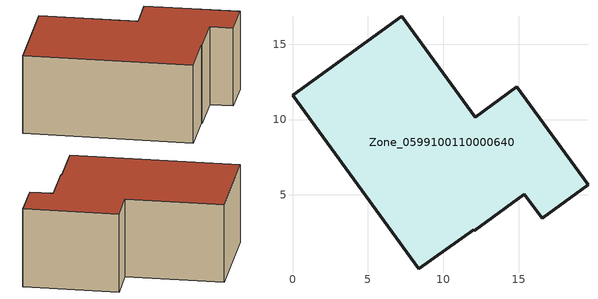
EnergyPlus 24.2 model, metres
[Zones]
Zone_0599100110000640
 floor ground (C_G): 12,2.7 8.38,0.09 0,11.61 7.23,16.86 12.11,10.16 14.86,12.17 19.59,5.66 16.54,3.44 15.38,5.04 12.06,2.62 z0
 wall outside (C_F): 16.54,3.44 19.59,5.66 14.86,12.17 12.11,10.16 7.23,16.86 0,11.61 8.38,0.09 12,2.7 12.06,2.62 15.38,5.04 16.54,3.44 z0:6.93
 roof outside (C_R): 8.38,0.09 12,2.7 12.06,2.62 15.38,5.04 16.54,3.44 19.59,5.66 14.86,12.17 12.11,10.16 7.23,16.86 0,11.61 z6.93
[BUILDING]
Pand.0599100110000640: North Axis=0; Terrain=City; Loads Convergence Tolerance Value=0.04; Temperature Convergence Tolerance Value=0.4; Solar Distribution=FullExterior; Maximum Number of Warmup Days=25; Minimum Number of Warmup Days=1
[Site:Location]
Rotterdam.The.Hague.AP_ZH_NLD Design_Conditions: Latitude=51.96; Longitude=4.45; Time Zone=1; Elevation=-4.5
[SITE:GROUNDTEMPERATURE:BUILDINGSURFACE]
18, 18, 18, 18, 18, 18, 18, 18, 18, 18, 18, 18
[MATERIAL] Thermal Absorptance=0.9; Solar Absorptance=0.7; Visible Absorptance=0.7
Name | Roughness | Thickness | Conductivity | Density | Specific Heat
G.D.2015-2018 | MediumSmooth | 0.15 | 0.0428571 | 540 | 1210
F.D.2015-2018 | Rough | 0.3 | 0.0666667 | 1920 | 840
R.D.2015-2018 | MediumRough | 0.2 | 0.0333333 | 1500 | 1000
[CONSTRUCTION]
C_G: G.D.2015-2018
C_F: F.D.2015-2018
C_R: R.D.2015-2018
[ZONE]
Zone_0599100110000640: Type=1; Multiplier=1; Ceiling Height=Autocalculate; Volume=Autocalculate; Floor Area=autocalculate; Part of Total Floor Area=Yes
[ZONEINFILTRATION:DESIGNFLOWRATE]
Infil_Zone_0599100110000640: Zone or ZoneList or Space or SpaceList=Zone_0599100110000640; Schedule=AlwaysOn; Design Flow Rate Calculation Method=Flow/Area; Flow Rate per Floor Area=0.0021; Constant Term Coefficient=1; Temperature Term Coefficient=0; Velocity Term Coefficient=0; Velocity Squared Term Coefficient=0
[HVACTEMPLATE:ZONE:IDEALLOADSAIRSYSTEM]
Zone_0599100110000640: Maximum Heating Supply Air Temperature=50; Minimum Cooling Supply Air Temperature=13; Maximum Heating Supply Air Humidity Ratio=0.0156; Minimum Cooling Supply Air Humidity Ratio=0.0077; Heating Limit=NoLimit; Cooling Limit=NoLimit; Dehumidification Control Type=ConstantSensibleHeatRatio; Cooling Sensible Heat Ratio=0.7; Dehumidification Setpoint=60; Humidification Control Type=None; Humidification Setpoint=30; Outdoor Air Method=None; Outdoor Air Flow Rate per Person=0.00944; Outdoor Air Flow Rate per Zone Floor Area=0; Outdoor Air Flow Rate per Zone=0; Demand Controlled Ventilation Type=None; Outdoor Air Economizer Type=NoEconomizer; Heat Recovery Type=None; Sensible Heat Recovery Effectiveness=0.7; Latent Heat Recovery Effectiveness=0.65
[ZONECONTROL:THERMOSTAT]
ThermostatControl_Zone_0599100110000640: Zone or ZoneList=Zone_0599100110000640; Control Type Schedule=DualSetpointControlType; Control 1=Thermostat_Zone_0599100110000640; Temperature Difference Between Cutout And Setpoint=0
[THERMOSTATSETPOINT:DUALSETPOINT]
Thermostat_Zone_0599100110000640: Heating Setpoint Temperature Schedule=HeatingSetpoint_Zone_0599100110000640; Cooling Setpoint Temperature Schedule=CoolingSetpoint_Zone_0599100110000640
[SCHEDULE:COMPACT]
HeatingSetpoint_Zone_0599100110000640: Through: 12/31, For: AllDays, Until: 24:00, 21
CoolingSetpoint_Zone_0599100110000640: Through: 12/31, For: AllDays, Until: 24:00, 24
DualSetpointControlType: Through: 12/31, For: AllDays, Until: 24:00, 4
AlwaysOn: Through: 12/31, For: AllDays, Until: 24:00, 1
